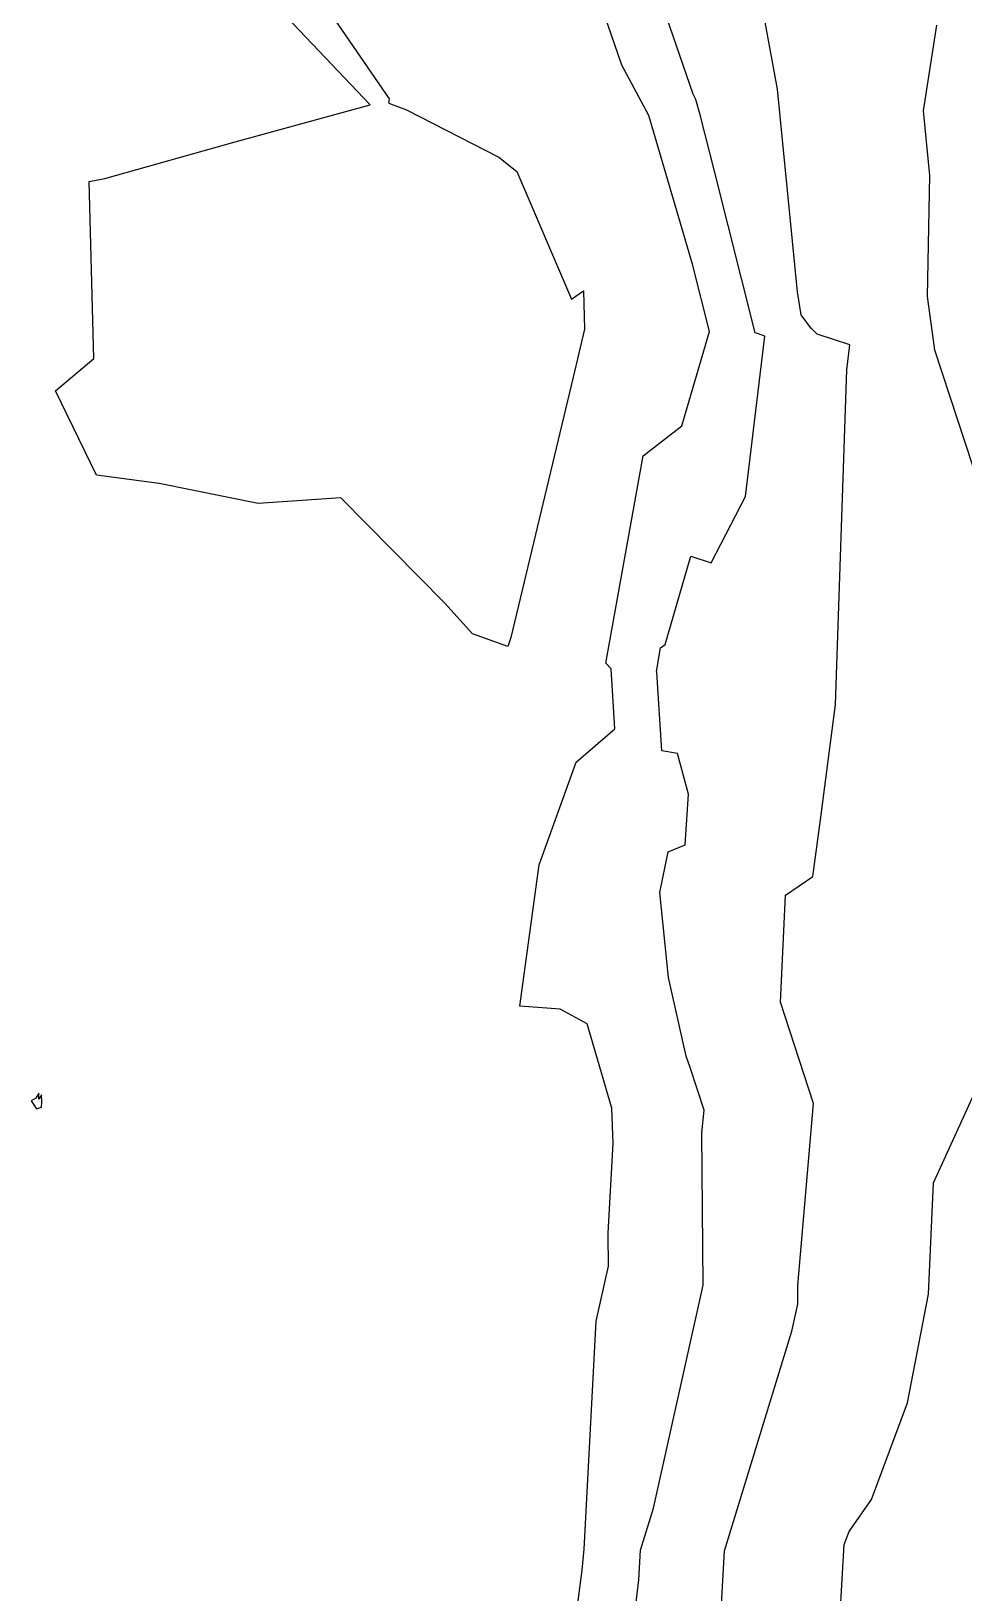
# Model space of a CAD drawing. Header units: metres. Extents: x 517023 to 519141, y 3924953 to 3927827.
# Drawn here: x 517880.6 to 517943.8, y 3925502.1 to 3925607.9 of the extents above; entities that cross this region are included whole.
import ezdxf

# ---------------------------------------------------------------- set-up
doc = ezdxf.new("R2010")
doc.units = ezdxf.units.M
doc.layers.add('C-TOPO-MAJR', color=9, linetype='Continuous')
doc.layers.add('C-TOPO-MINR', color=8, linetype='Continuous')

msp = doc.modelspace()

# ---------------------------------------------------------------- linework, layer by layer
at = {"layer": 'C-TOPO-MAJR', "color": 9, "linetype": 'Continuous', "lineweight": -3, "elevation": 1020}
for points in [[(517948.59, 3925565.82), (517941.85, 3925586.32), (517941.68, 3925587.5), (517941.34, 3925589.97), (517941.5, 3925598.16), (517941.08, 3925602.55), (517941.98, 3925608.35)], [(517935.28, 3925497.89), (517935.69, 3925505.35), (517936.03, 3925506.24), (517937.55, 3925508.41), (517940, 3925514.96), (517941.42, 3925522.32), (517941.76, 3925529.86), (517944.52, 3925535.91)]]:
    msp.add_lwpolyline(points, dxfattribs=at)
at = {"layer": 'C-TOPO-MINR', "color": 8, "linetype": 'Continuous', "lineweight": -3}
for points, elevation in [([(517895, 3925617.72), (517904.85, 3925603.36), (517904.82, 3925603.1), (517904.95, 3925603.03), (517906.04, 3925602.62), (517912.29, 3925599.4), (517913.51, 3925598.43), (517917.22, 3925589.78), (517918.04, 3925590.35), (517918.1, 3925587.75), (517917.34, 3925584.49), (517913.11, 3925566.85), (517912.91, 3925566.23), (517910.51, 3925567.1), (517908.64, 3925569.17), (517901.58, 3925576.32), (517895.97, 3925575.92), (517889.27, 3925577.28), (517885.02, 3925577.85), (517882.23, 3925583.57), (517884.83, 3925585.76), (517884.52, 3925597.75), (517885.59, 3925597.97), (517894.42, 3925600.44), (517903.58, 3925602.95), (517893.97, 3925613.08)], 1026), ([(517920.49, 3925492.08), (517921.79, 3925502.96), (517921.89, 3925504.96), (517922.77, 3925507.81), (517926.15, 3925522.93), (517926.06, 3925533.26), (517926.2, 3925534.79), (517925.25, 3925537.68), (517925, 3925538.46), (517923.8, 3925543.8), (517923.2, 3925549.56), (517923.77, 3925552.31), (517924.93, 3925552.78), (517925.14, 3925556.23), (517924.41, 3925558.97), (517923.34, 3925559.17), (517923.01, 3925564.49), (517922.97, 3925564.53), (517923.26, 3925566.14), (517923.56, 3925566.37), (517925.31, 3925572.36), (517926.68, 3925571.9), (517929.02, 3925576.41), (517930.33, 3925587.28), (517929.82, 3925587.46), (517929.66, 3925587.5), (517926.93, 3925598.37), (517925.95, 3925602.29), (517925.65, 3925603.32), (517925.46, 3925603.67), (517921.65, 3925614.77)], 1024), ([(517927.01, 3925494.45), (517927.58, 3925504.92), (517932.16, 3925519.81), (517932.57, 3925521.65), (517932.56, 3925522.9), (517933.62, 3925535.24), (517931.38, 3925542.12), (517931.73, 3925549.38), (517933.58, 3925550.65), (517934.09, 3925554.48), (517935.12, 3925562.31), (517935.89, 3925584.99), (517936.09, 3925586.68), (517933.88, 3925587.42), (517933.52, 3925587.75), (517933.49, 3925587.77), (517932.78, 3925588.71), (517932.54, 3925590.27), (517931.18, 3925604.01), (517929.41, 3925613.63)], 1022), ([(517917.29, 3925498.58), (517917.93, 3925503.61), (517918.07, 3925505.03), (517918.9, 3925520.49), (517919.73, 3925524.22), (517919.71, 3925526.37), (517919.7, 3925526.47), (517920.05, 3925532.53), (517919.95, 3925534.94), (517918.27, 3925540.65), (517916.46, 3925541.64), (517913.71, 3925541.85), (517915.02, 3925551.43), (517917.54, 3925558.39), (517920.15, 3925560.66), (517919.9, 3925564.72), (517919.54, 3925565.1), (517922.07, 3925579.17), (517924.7, 3925581.19), (517926.57, 3925587.6), (517925.43, 3925592.15), (517922.47, 3925602.24), (517920.63, 3925605.65), (517919.46, 3925609.05)], 1026)]:
    msp.add_lwpolyline(points, dxfattribs=dict(at, elevation=elevation))
at = {"layer": 'C-TOPO-MINR', "color": 8, "linetype": 'Continuous', "lineweight": -3, "elevation": 1026}
msp.add_lwpolyline([(517881.11, 3925535.55), (517881.11, 3925535.96), (517880.9, 3925535.6), (517880.6, 3925535.44), (517880.96, 3925534.89), (517881.29, 3925535.01), (517881.32, 3925535.37), (517881.28, 3925535.84), (517881.11, 3925535.55)], close=True, dxfattribs=at)

doc.saveas('drawing.dxf')
